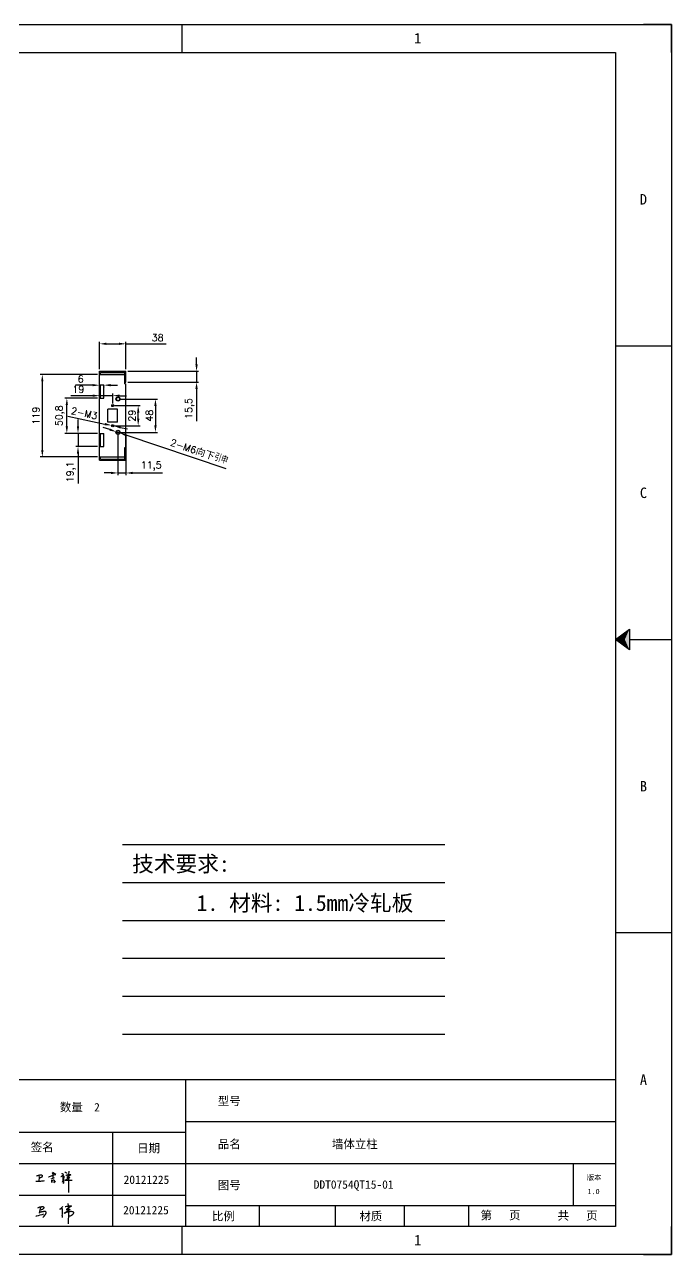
# Model space of a CAD drawing. Header units: millimetres. Extents: x 120943 to 145233, y 4425 to 40233.
# Drawn here: x 128570 to 129502, y 28927 to 30700 of the extents above; entities that cross this region are included whole.
import ezdxf
from ezdxf.enums import TextEntityAlignment as Align

# ---------------------------------------------------------------- set-up
doc = ezdxf.new("R2010")
doc.units = ezdxf.units.MM
doc.linetypes.add('DOT', pattern=[0.25, 0, -0.25])
doc.layers.add('dim', color=2, linetype='Continuous', lineweight=9)
doc.layers.add('print', color=30, linetype='Continuous')
doc.styles.add('Dartop', font='SIMFANG.TTF')
doc.styles.add('HZ', font='SimSun.ttf')
doc.styles.add('hzHT', font='SIMHEI.TTF')
doc.styles.get("Standard").update_dxf_attribs({"font": 'txt', "bigfont": 'gbcbig.shx'})
doc.dimstyles.new('2-small', dxfattribs={"dimtxt": 10, "dimasz": 10, "dimexe": 3, "dimexo": 3, "dimgap": 4, "dimtad": 1, "dimtxsty": 'Standard', "dimcen": 5, "dimazin": 0, "dimtfac": 1, "dimtmove": 0, "dimatfit": 3, "dimfxl": 1, "dimarcsym": 0})

# ---------------------------------------------------------------- blocks, each defined once
blk = doc.blocks.new('*U526')
at = {"color": 254, "linetype": 'Continuous', "extrusion": (0, 0, -1)}
for points in [[(-33.167, 11), (-33, 11), (-33.25, 11.188)], [(-33.167, 11), (-33.25, 11.188), (-33.25, 10.812)], [(-33.167, 11), (-33.25, 10.812), (-33, 11)]]:
    blk.add_solid(points, dxfattribs=at)
blk = doc.blocks.new('h')
for p, q in [((20773.3, -2331.8), (20775.3, -2338.7)), ((20789.1, -2340.9), (20773.5, -2331.9)), ((20775.3, -2338.7), (20775.6, -2351.2)), ((20845.7, -2343.5), (20848.4, -2353)), ((20768.1, -2360.9), (20773, -2359.1)), ((20769.5, -2366.9), (20769.8, -2370.6)), ((20769.8, -2370.6), (20770.9, -2378)), ((20770.9, -2378), (20771.5, -2370.6)), ((20772.4, -2369.3), (20774.9, -2367.8)), ((20773, -2359.1), (20784.1, -2355.2)), ((20775.6, -2351.2), (20775.5, -2357.3)), ((20782.2, -2369.2), (20780, -2377.1)), ((20780, -2377.1), (20788.3, -2371.3)), ((20780.1, -2366.4), (20780.8, -2366.4)), ((20781.9, -2367.4), (20782.2, -2369.2)), ((20848.9, -2370.3), (20847.9, -2424)), ((20848.4, -2353), (20848.9, -2370.3))]:
    blk.add_line(p, q)
for points in [[(20699.1, -2348.2, -0.029745), (20704.6, -2345.4, -0.046842), (20708.4, -2344.2, -0.00919), (20714.3, -2343, -0.018517), (20717.2, -2342.5, -0.037841), (20720.3, -2342.4, -0.039541), (20723.2, -2342.8, -0.149785), (20726, -2344.3, -0.204935), (20726.9, -2346.6, -0.074872), (20726.5, -2348.3, -0.061615), (20725.6, -2350.3, -0.034204), (20723.8, -2352.6, -0.045776), (20722.3, -2354.1, -0.054985), (20720.4, -2355.3, -0.036348), (20717.3, -2356.5, -0.067752), (20715.7, -2356.8, -0.043553), (20713.2, -2356.7)], [(20755, -2351.9, -0.024077), (20759.9, -2350.1, -0.013147), (20768.7, -2346.5, -0.00522), (20775.4, -2344.1, -0.018517), (20777.3, -2343.4, -0.008274), (20786.3, -2341, -0.039541), (20788.3, -2340.8, -0.079216), (20789.4, -2341, -0.204935)], [(20816.8, -2335, -0.053561), (20819.6, -2336.1, -0.075272), (20821.3, -2337.3, -0.005295), (20822.5, -2338.5, -0.009337), (20823.1, -2339.1, -0.026146), (20823.7, -2339.8, -0.016644), (20824.5, -2340.9)], [(20832.1, -2329.2, -0.053561), (20834.9, -2330.3, -0.075272), (20836.7, -2331.5, -0.005295), (20837.8, -2332.6, -0.009337), (20838.5, -2333.3, -0.026146), (20839, -2334, -0.016644), (20839.8, -2335.1)], [(20836, -2343.7, -0.02797), (20842.1, -2342.6, -0.048868), (20845.6, -2342.2, -0.00919), (20851.1, -2341.4, -0.018517), (20853.9, -2341.1, -0.037841), (20856.7, -2341.2, -0.039541), (20859.4, -2341.6, -0.018282), (20840.6, -2354.7, -0.000937)], [(20847.6, -2340.2, 0.021784), (20849.6, -2335.9, 0.028296), (20850.8, -2332.4, 0.008136), (20851.9, -2328.2, 0.028913), (20852.2, -2327, 0.08193), (20852.1, -2325.9, 0.075058), (20851.7, -2324.7, 0.275043)], [(20696.6, -2372.4, 0.002073), (20710.6, -2371.9, 0.016137), (20719.6, -2371.3, 0.008314), (20736.9, -2369.3)], [(20813.5, -2350.1, 0.007348), (20815.9, -2348.7, 0.008421), (20818, -2347.3, 0.009459), (20819.7, -2346.2, -0.016325), (20820.7, -2345.5, -0.173771), (20821.8, -2345.3, -0.085159), (20823.9, -2346, -0.125883), (20826, -2347.9, -0.160659), (20826.6, -2350.1, -0.010447), (20826.5, -2352.3, -0.008247), (20826.2, -2355.1, -0.002698), (20825.3, -2374, 0.001562), (20823.9, -2383.7, 0.016137)]]:
    blk.add_lwpolyline(points, format="xyb")
for points in [[(20711.3, -2343.5), (20711.3, -2343.5), (20711.5, -2355.8), (20710.7, -2368), (20710.6, -2371.9)], [(20821.5, -2350.6), (20822.4, -2359.2), (20822.2, -2364.9), (20821.7, -2369), (20821.3, -2376.3), (20823.6, -2368.5), (20827.2, -2366.3), (20829.5, -2366.3)], [(20840.6, -2354.7), (20850, -2354.7), (20855, -2354.3), (20845.9, -2361.1), (20840.5, -2364), (20833, -2367.5), (20863.2, -2367.4), (20865.9, -2367.3)]]:
    blk.add_lwpolyline(points)
for centre, radius, start, end in [((20773.7, -2371.2), 2.3, 121.9907, 163.6016), ((20787.5, -2406), 40.3, 100.6183, 108.2482), ((20780.8, -2367.6), 1.15, 9.4675, 90)]:
    blk.add_arc(centre, radius, start, end)
blk = doc.blocks.new('*D1272')
at = {"layer": 'Defpoints', "color": 0}
for p in [(128716.1, 30239.9), (128678.1, 30200.3), (128716.1, 30200.3)]:
    blk.add_point(p, dxfattribs=at)
at = {"layer": 'dim', "color": 0, "lineweight": -2}
for p, q in [((128678.1, 30203.3), (128678.1, 30242.9)), ((128716.1, 30203.3), (128716.1, 30242.9)), ((128688.1, 30239.9), (128706.1, 30239.9)), ((128716.1, 30239.9), (128774.1, 30239.9))]:
    blk.add_line(p, q, dxfattribs=at)
at = {"layer": 'dim', "color": 0}
for points in [[(128688.1, 30241.6), (128688.1, 30238.3), (128678.1, 30239.9)], [(128706.1, 30241.6), (128706.1, 30238.3), (128716.1, 30239.9)]]:
    blk.add_solid(points, dxfattribs=at)
at = {"layer": 'dim', "color": 0, "insert": (128761.8, 30248.9), "char_height": 10, "attachment_point": 5}
blk.add_mtext('38', dxfattribs=at)
blk = doc.blocks.new('*D1275')
at = {"layer": 'Defpoints', "color": 0}
for p in [(128678.1, 30195.8), (128595.6, 30076.8), (128678.1, 30076.8)]:
    blk.add_point(p, dxfattribs=at)
at = {"layer": 'dim', "color": 0, "lineweight": -2}
for p, q in [((128675.1, 30195.8), (128592.6, 30195.8)), ((128595.6, 30185.8), (128595.6, 30086.8)), ((128675.1, 30076.8), (128592.6, 30076.8))]:
    blk.add_line(p, q, dxfattribs=at)
at = {"layer": 'dim', "color": 0}
for points in [[(128594, 30185.8), (128597.3, 30185.8), (128595.6, 30195.8)], [(128594, 30086.8), (128597.3, 30086.8), (128595.6, 30076.8)]]:
    blk.add_solid(points, dxfattribs=at)
at = {"layer": 'dim', "color": 0, "insert": (128586.6, 30136.3), "char_height": 10, "attachment_point": 5, "rotation": 90}
blk.add_mtext('119', dxfattribs=at)
blk = doc.blocks.new('*D1276')
at = {"layer": 'Defpoints', "color": 0}
for p in [(128716.1, 30200.3), (128716.1, 30184.8), (128818, 30184.8)]:
    blk.add_point(p, dxfattribs=at)
at = {"layer": 'dim', "color": 0, "lineweight": -2}
for p, q in [((128818, 30210.3), (128818, 30220.3)), ((128719.1, 30200.3), (128821, 30200.3)), ((128818, 30200.3), (128818, 30184.8)), ((128719.1, 30184.8), (128821, 30184.8)), ((128818, 30174.8), (128818, 30128.5))]:
    blk.add_line(p, q, dxfattribs=at)
at = {"layer": 'dim', "color": 0}
for points in [[(128816.3, 30210.3), (128819.6, 30210.3), (128818, 30200.3)], [(128816.3, 30174.8), (128819.6, 30174.8), (128818, 30184.8)]]:
    blk.add_solid(points, dxfattribs=at)
at = {"layer": 'dim', "color": 0, "insert": (128808.1, 30146.6), "char_height": 10, "attachment_point": 5, "rotation": 90}
blk.add_mtext('15,5', dxfattribs=at)
blk = doc.blocks.new('*D1277')
at = {"layer": 'Defpoints', "color": 0}
for p in [(128702.3, 30113.1), (128707, 30111.5)]:
    blk.add_point(p, dxfattribs=at)
at = {"layer": 'dim', "color": 0, "lineweight": -2}
for p, q in [((128692.8, 30116.3), (128683.3, 30119.5)), ((128702.3, 30113.1), (128707, 30111.5)), ((128860.6, 30059.8), (128716.5, 30108.3))]:
    blk.add_line(p, q, dxfattribs=at)
at = {"layer": 'dim', "color": 0}
for points in [[(128693.3, 30117.9), (128692.3, 30114.7), (128702.3, 30113.1)], [(128717, 30109.9), (128715.9, 30106.7), (128707, 30111.5)]]:
    blk.add_solid(points, dxfattribs=at)
at = {"layer": 'dim', "color": 0, "insert": (128821.5, 30084), "char_height": 10, "attachment_point": 5, "rotation": 341.3956}
blk.add_mtext('2-M6{\\fSimSun|b0|i0|c134|p2;向下}引申', dxfattribs=at)
blk = doc.blocks.new('*D1278')
at = {"layer": 'Defpoints', "color": 0}
for p in [(128704.6, 30160.3), (128704.6, 30112.3), (128758.7, 30112.3)]:
    blk.add_point(p, dxfattribs=at)
at = {"layer": 'dim', "color": 0, "lineweight": -2}
for p, q in [((128707.6, 30160.3), (128761.7, 30160.3)), ((128758.7, 30150.3), (128758.7, 30122.3)), ((128707.6, 30112.3), (128761.7, 30112.3))]:
    blk.add_line(p, q, dxfattribs=at)
at = {"layer": 'dim', "color": 0}
for points in [[(128757, 30150.3), (128760.4, 30150.3), (128758.7, 30160.3)], [(128757, 30122.3), (128760.4, 30122.3), (128758.7, 30112.3)]]:
    blk.add_solid(points, dxfattribs=at)
at = {"layer": 'dim', "color": 0, "insert": (128749.7, 30136.3), "char_height": 10, "attachment_point": 5, "rotation": 90}
blk.add_mtext('48', dxfattribs=at)
blk = doc.blocks.new('*D1094')
at = {"layer": 'Defpoints', "color": 0}
for p in [(128704.6, 30112.3), (128716.1, 30112.3), (128716.1, 30053.8)]:
    blk.add_point(p, dxfattribs=at)
at = {"layer": 'dim', "color": 0, "lineweight": -2}
for p, q in [((128704.6, 30109.3), (128704.6, 30050.8)), ((128716.1, 30109.3), (128716.1, 30050.8)), ((128694.6, 30053.8), (128684.6, 30053.8)), ((128704.6, 30053.8), (128716.1, 30053.8)), ((128726.1, 30053.8), (128769.1, 30053.8))]:
    blk.add_line(p, q, dxfattribs=at)
at = {"layer": 'dim', "color": 0}
for points in [[(128694.6, 30055.5), (128694.6, 30052.1), (128704.6, 30053.8)], [(128726.1, 30055.5), (128726.1, 30052.1), (128716.1, 30053.8)]]:
    blk.add_solid(points, dxfattribs=at)
at = {"layer": 'dim', "color": 0, "insert": (128752.6, 30063.6), "char_height": 10, "attachment_point": 5}
blk.add_mtext('11,5', dxfattribs=at)
blk = doc.blocks.new('*D1279')
at = {"layer": 'Defpoints', "color": 0}
for p in [(128631, 30161.7), (128678.1, 30161.7), (128678.1, 30110.9)]:
    blk.add_point(p, dxfattribs=at)
at = {"layer": 'dim', "color": 0, "lineweight": -2}
for p, q in [((128675.1, 30161.7), (128628, 30161.7)), ((128631, 30120.9), (128631, 30151.7)), ((128675.1, 30110.9), (128628, 30110.9))]:
    blk.add_line(p, q, dxfattribs=at)
at = {"layer": 'dim', "color": 0}
for points in [[(128629.3, 30151.7), (128632.6, 30151.7), (128631, 30161.7)], [(128629.3, 30120.9), (128632.6, 30120.9), (128631, 30110.9)]]:
    blk.add_solid(points, dxfattribs=at)
at = {"layer": 'dim', "color": 0, "insert": (128621.1, 30136.3), "char_height": 10, "attachment_point": 5, "rotation": 90}
blk.add_mtext('50,8', dxfattribs=at)
blk = doc.blocks.new('*D1280')
at = {"layer": 'Defpoints', "color": 0}
for p in [(128678.1, 30110.9), (128647.1, 30091.8), (128678.1, 30091.8)]:
    blk.add_point(p, dxfattribs=at)
at = {"layer": 'dim', "color": 0, "lineweight": -2}
for p, q in [((128647.1, 30120.9), (128647.1, 30130.9)), ((128675.1, 30110.9), (128644.1, 30110.9)), ((128647.1, 30110.9), (128647.1, 30091.8)), ((128675.1, 30091.8), (128644.1, 30091.8)), ((128647.1, 30081.8), (128647.1, 30038.8))]:
    blk.add_line(p, q, dxfattribs=at)
at = {"layer": 'dim', "color": 0}
for points in [[(128645.4, 30120.9), (128648.7, 30120.9), (128647.1, 30110.9)], [(128645.4, 30081.8), (128648.7, 30081.8), (128647.1, 30091.8)]]:
    blk.add_solid(points, dxfattribs=at)
at = {"layer": 'dim', "color": 0, "insert": (128637.2, 30055.3), "char_height": 10, "attachment_point": 5, "rotation": 90}
blk.add_mtext('19,1', dxfattribs=at)
blk = doc.blocks.new('*D1281')
at = {"layer": 'Defpoints', "color": 0}
for p in [(128678.1, 30180.8), (128678.1, 30180.3), (128684.1, 30180.8)]:
    blk.add_point(p, dxfattribs=at)
at = {"layer": 'dim', "color": 0, "lineweight": -2}
for p, q in [((128668.1, 30180.3), (128643.5, 30180.3)), ((128684.1, 30180.3), (128678.1, 30180.3)), ((128678.1, 30177.8), (128678.1, 30177.3)), ((128684.1, 30177.8), (128684.1, 30177.3)), ((128694.1, 30180.3), (128704.1, 30180.3))]:
    blk.add_line(p, q, dxfattribs=at)
at = {"layer": 'dim', "color": 0}
for points in [[(128668.1, 30182), (128668.1, 30178.7), (128678.1, 30180.3)], [(128694.1, 30182), (128694.1, 30178.7), (128684.1, 30180.3)]]:
    blk.add_solid(points, dxfattribs=at)
at = {"layer": 'dim', "color": 0, "insert": (128650.8, 30189.3), "char_height": 10, "attachment_point": 5}
blk.add_mtext('6', dxfattribs=at)
blk = doc.blocks.new('*D1595')
at = {"layer": 'Defpoints', "color": 0}
for p in [(128697.1, 30150.9), (128733.8, 30150.9), (128697.1, 30121.9)]:
    blk.add_point(p, dxfattribs=at)
at = {"layer": 'dim', "color": 0, "lineweight": -2}
for p, q in [((128700.1, 30150.9), (128736.8, 30150.9)), ((128733.8, 30131.9), (128733.8, 30140.9)), ((128700.1, 30121.9), (128736.8, 30121.9))]:
    blk.add_line(p, q, dxfattribs=at)
at = {"layer": 'dim', "color": 0}
for points in [[(128732.2, 30140.9), (128735.5, 30140.9), (128733.8, 30150.9)], [(128732.2, 30131.9), (128735.5, 30131.9), (128733.8, 30121.9)]]:
    blk.add_solid(points, dxfattribs=at)
at = {"layer": 'dim', "color": 0, "insert": (128724.8, 30136.4), "char_height": 10, "attachment_point": 5, "rotation": 90}
blk.add_mtext('29', dxfattribs=at)
blk = doc.blocks.new('*D1596')
at = {"layer": 'Defpoints', "color": 0}
for p in [(128678.1, 30165.2), (128678.1, 30148.8), (128697.1, 30150.9)]:
    blk.add_point(p, dxfattribs=at)
at = {"layer": 'dim', "color": 0, "lineweight": -2}
for p, q in [((128668.1, 30165.2), (128636.8, 30165.2)), ((128678.1, 30151.8), (128678.1, 30168.2)), ((128697.1, 30165.2), (128678.1, 30165.2)), ((128697.1, 30153.9), (128697.1, 30168.2)), ((128707.1, 30165.2), (128717.1, 30165.2))]:
    blk.add_line(p, q, dxfattribs=at)
at = {"layer": 'dim', "color": 0}
for points in [[(128668.1, 30166.9), (128668.1, 30163.5), (128678.1, 30165.2)], [(128707.1, 30166.9), (128707.1, 30163.5), (128697.1, 30165.2)]]:
    blk.add_solid(points, dxfattribs=at)
at = {"layer": 'dim', "color": 0, "insert": (128647.5, 30174.2), "char_height": 10, "attachment_point": 5}
blk.add_mtext('19', dxfattribs=at)
blk = doc.blocks.new('*D1597')
at = {"layer": 'Defpoints', "color": 0}
for p in [(128695.7, 30122.2), (128698.6, 30121.6)]:
    blk.add_point(p, dxfattribs=at)
at = {"layer": 'dim', "color": 0, "lineweight": -2}
for p, q in [((128632.4, 30135.6), (128685.9, 30124.3)), ((128698.6, 30121.6), (128695.7, 30122.2)), ((128708.4, 30119.5), (128718.2, 30117.4))]:
    blk.add_line(p, q, dxfattribs=at)
at = {"layer": 'dim', "color": 0}
for points in [[(128686.2, 30125.9), (128685.5, 30122.6), (128695.7, 30122.2)], [(128708.7, 30121.1), (128708, 30117.9), (128698.6, 30121.6)]]:
    blk.add_solid(points, dxfattribs=at)
at = {"layer": 'dim', "color": 0, "insert": (128656.1, 30139.8), "char_height": 10, "attachment_point": 5, "rotation": 348.0195}
blk.add_mtext('2-M3', dxfattribs=at)

msp = doc.modelspace()

# ---------------------------------------------------------------- linework, layer by layer
at = {"color": 0, "linetype": 'DOT'}
for p, q in [((126943.004, 30700.075), (129462.177, 30700.075)), ((129502.465, 30659.787), (129502.465, 28967.689)), ((129462.177, 28927.401), (126943.004, 28927.401))]:
    msp.add_line(p, q, dxfattribs=at)
at = {"color": 0}
for p, q in [((128797.424, 30659.787), (128797.424, 30700.075)), ((129502.465, 30700.075), (129462.177, 30700.075)), ((129502.465, 30659.787), (129502.465, 30700.075)), ((127023.58, 30659.787), (129421.889, 30659.787)), ((129421.889, 30659.787), (129421.889, 28967.689)), ((129502.465, 30236.762), (129421.889, 30236.762)), ((129442.033, 29813.738), (129502.465, 29813.738)), ((129502.465, 29390.713), (129421.889, 29390.713)), ((129421.889, 29179.201), (128198.139, 29179.201)), ((128802.46, 28967.689), (128802.46, 29179.201)), ((128802.46, 29118.769), (129421.889, 29118.769)), ((128500.299, 29103.661), (128802.46, 29103.661)), ((128696.704, 29103.661), (128696.704, 28967.689)), ((128500.299, 29058.337), (129421.889, 29058.337)), ((129361.456, 28997.905), (129361.456, 29058.337)), ((128500.299, 29013.013), (128802.46, 29013.013)), ((128802.46, 28997.905), (129421.889, 28997.905)), ((128908.767, 28967.689), (128908.767, 28997.905)), ((129018.324, 28967.689), (129018.324, 28997.905)), ((129117.922, 28967.689), (129117.922, 28997.905)), ((129210.376, 28967.689), (129210.376, 28997.905)), ((129421.889, 28967.689), (127023.58, 28967.689)), ((128797.424, 28927.401), (128797.424, 28967.689)), ((129502.465, 28927.401), (129502.465, 28967.689)), ((129462.177, 28927.401), (129502.465, 28927.401))]:
    msp.add_line(p, q, dxfattribs=at)
for p, q in [((128678.131, 30072.306), (128678.131, 30200.306)), ((128678.131, 30200.306), (128716.131, 30200.306)), ((128678.131, 30195.806), (128714.631, 30195.806)), ((128679.631, 30195.806), (128679.631, 30198.806)), ((128679.631, 30198.806), (128714.631, 30198.806)), ((128711.631, 30198.806), (128711.631, 30200.306)), ((128714.631, 30182.306), (128714.631, 30198.806)), ((128716.131, 30184.806), (128716.131, 30200.306)), ((128678.131, 30180.806), (128684.131, 30180.806)), ((128679.631, 30161.706), (128679.631, 30180.806)), ((128684.131, 30161.706), (128684.131, 30180.806)), ((128714.631, 30184.806), (128716.131, 30184.806)), ((128714.631, 30182.306), (128716.131, 30182.306)), ((128716.131, 30090.306), (128716.131, 30182.306)), ((128678.131, 30161.706), (128684.131, 30161.706)), ((128690.127, 30126.872), (128690.127, 30145.872)), ((128704.129, 30145.872), (128690.127, 30145.872)), ((128704.129, 30126.872), (128704.129, 30145.872)), ((128704.129, 30126.872), (128690.127, 30126.872)), ((128678.131, 30110.906), (128684.131, 30110.906)), ((128679.631, 30091.806), (128679.631, 30110.906)), ((128684.131, 30091.806), (128684.131, 30110.906)), ((128678.131, 30091.806), (128684.131, 30091.806)), ((128714.631, 30073.806), (128714.631, 30090.306)), ((128714.631, 30090.306), (128716.131, 30090.306)), ((128714.631, 30087.806), (128716.131, 30087.806)), ((128716.131, 30072.306), (128716.131, 30087.806)), ((128678.131, 30076.806), (128716.131, 30076.806)), ((128678.131, 30072.306), (128716.131, 30072.306)), ((128679.631, 30073.806), (128679.631, 30076.806)), ((128679.631, 30073.806), (128714.631, 30073.806)), ((128711.631, 30073.806), (128711.631, 30072.306)), ((128630.064, 28988.355), (128627.095, 28986.748)), ((128632.201, 28989.496), (128630.064, 28988.355)), ((128630.187, 28991.899), (128633.962, 28991.899)), ((128635.975, 28992.082), (128632.201, 28989.496)), ((128632.337, 29000.859), (128633.204, 28993.617)), ((128633.345, 28988.271), (128633.025, 28971.631)), ((128633.204, 28993.617), (128633.345, 28988.271)), ((128633.962, 28991.899), (128635.975, 28992.082))]:
    msp.add_line(p, q)
msp.add_lwpolyline([(129421.889, 29813.738), (129442.033, 29828.846), (129442.033, 29798.63), (129421.889, 29813.738)], close=True, dxfattribs=at)
for points in [[(128589.362, 28994.511, -0.02974503), (128591.09, 28995.377, -0.04684215), (128592.259, 28995.753, -0.00919025), (128594.084, 28996.122, -0.01851715), (128594.999, 28996.254, -0.03784064), (128595.943, 28996.284, -0.03954126), (128596.84, 28996.173, -0.14978519), (128597.716, 28995.694, -0.20493524), (128597.985, 28995.001, -0.07487171), (128597.883, 28994.453, -0.06161465), (128597.585, 28993.847, -0.0342039), (128597.044, 28993.134, -0.04577587), (128596.56, 28992.672, -0.05498501), (128595.976, 28992.304, -0.03634791), (128595.006, 28991.919, -0.06775206), (128594.521, 28991.835, -0.04355337), (128593.758, 28991.874)], [(128627.095, 28986.748, -0.02974503), (128629.79, 28988.098, -0.04684215), (128631.614, 28988.685, -0.00919025), (128634.461, 28989.26, -0.01851715), (128635.888, 28989.467, -0.03784064), (128637.361, 28989.513, -0.03954126), (128638.761, 28989.34, -0.14978519), (128640.128, 28988.593, -0.20493524), (128640.546, 28987.511, -0.07487171), (128640.387, 28986.657, -0.06161465), (128639.922, 28985.712, -0.0342039), (128639.079, 28984.599, -0.04577587), (128638.324, 28983.878, -0.05498501), (128637.412, 28983.305, -0.03634791), (128635.9, 28982.703, -0.06775206), (128635.143, 28982.573, -0.04355337), (128633.953, 28982.634)], [(128628.333, 28996.353, -0.02797026), (128630.774, 28996.804, -0.04886788), (128632.189, 28996.955, -0.00919025), (128634.414, 28997.284, -0.01851715), (128635.526, 28997.386, -0.03784064), (128636.666, 28997.362, -0.03954126), (128637.742, 28997.171, -0.01828189), (128630.187, 28991.899, -0.0009369)]]:
    msp.add_lwpolyline(points, format="xyb")
msp.add_lwpolyline([(128593.17, 28995.946), (128593.17, 28995.946), (128592.592, 28992.406), (128591.642, 28989.077), (128591.02, 28987.035)])
for centre, radius in [((128704.631, 30160.306), 3), ((128704.631, 30160.306), 2.5), ((128697.128, 30150.872), 1.5), ((128697.128, 30150.872), 1), ((128697.128, 30121.872), 1.5), ((128697.128, 30121.872), 1), ((128704.631, 30112.306), 3), ((128704.631, 30112.306), 2.5)]:
    msp.add_circle(centre, radius)
for centre, radius, start, end in [((128444.541, 29558.793), 593.276, 283.91895, 284.971512), ((128600.778, 28970.146), 19.504, 113.202449, 120.017497), ((128596.2, 28980.825), 7.885, 102.47486, 113.202449), ((128607.625, 28929.18), 60.779, 100.36867, 102.47486), ((128599.382, 28974.233), 14.979, 96.125337, 100.36867), ((128565.073, 29011.948), 44.385, 316.919563, 320.58866), ((128598.584, 28981.67), 7.499, 87.457037, 96.125337), ((128598.612, 28982.299), 6.87, 78.399567, 87.457037), ((128590.224, 28990.387), 11.285, 324.094808, 331.378357), ((128599.582, 28987.025), 2.045, 44.324655, 78.399567), ((128598.983, 28985.959), 1.508, 319.573073, 337.48549), ((128594.83, 28989.277), 6.777, 324.910666, 333.348429), ((128598.126, 28988.046), 3.301, 326.76781, 340.871018), ((128600.233, 28987.661), 1.134, 357.998393, 44.324655), ((128599.125, 28987.7), 2.243, 340.871018, 357.998393), ((128606.207, 29018.477), 29.831, 299.265464, 300.9495), ((128673.788, 28768.428), 230.333, 102.46592, 103.2053), ((128516.823, 29103.768), 152.514, 313.366132, 315.296084), ((129105.789, 28910.834), 486.8, 171.410173, 171.768083), ((128624.09, 28992.357), 0.975, 52.375745, 91.291159), ((127766.298, 29020.024), 858.927, 357.565664, 358.057278), ((128623.756, 28992.509), 1.118, 357.196828, 33.705179), ((128598.601, 28994.155), 26.332, 352.912546, 354.802684), ((128608.479, 28993.257), 16.413, 354.802684, 357.196828), ((128584.943, 28988.89), 6.385, 281.076982, 291.212632), ((128594.93, 28985.901), 5.03, 283.816254, 294.030509), ((128596.003, 28983.412), 2.32, 294.836428, 309.901134)]:
    msp.add_arc(centre, radius, start, end)
at = {"layer": 'Defpoints'}
for p, q in [((128710.973, 29518.014), (129176.011, 29518.014)), ((128710.973, 29463.414), (129176.011, 29463.414)), ((128710.973, 29463.414), (129176.011, 29463.414)), ((128710.973, 29408.814), (129176.011, 29408.814)), ((128710.973, 29354.214), (129176.011, 29354.214)), ((128710.973, 29299.614), (129176.011, 29299.614)), ((128710.973, 29245.014), (129176.011, 29245.014))]:
    msp.add_line(p, q, dxfattribs=at)
at = {"layer": 'print'}
msp.add_lwpolyline([(126943.004, 30700.075), (129502.465, 30700.075), (129502.465, 28927.401), (126943.004, 28927.401)], close=True, dxfattribs=at)

# ---------------------------------------------------------------- block references
at = {"color": 0, "linetype": 'Continuous', "xscale": 80.57610619627711, "yscale": 80.57610619687368, "zscale": 80.57610619687446}
msp.add_blockref('*U526', (126762.877, 28927.401), dxfattribs=at)
at = {"color": 0, "xscale": 0.3098964079397265, "yscale": 0.3098964079412326, "zscale": 0.3098964079411201}
msp.add_blockref('h', (122172.479, 29767.936), dxfattribs=at)

# ---------------------------------------------------------------- texts
at = {"color": 0}
for s, height, style, p in [('1', 15.108, 'Dartop', (129136.687, 30680.41)), ('D', 15.108, 'Dartop', (129462.177, 30448.275)), ('C', 15.108, 'Dartop', (129462.177, 30025.25)), ('B', 15.108, 'Dartop', (129462.177, 29602.226)), ('A', 15.108, 'Dartop', (129462.177, 29179.201)), ('数量  2', 12.0864, 'hzHT', (128649.755, 29139.582)), ('型号', 12.0864, 'hzHT', (128865.167, 29148.457)), ('签名', 12.0864, 'hzHT', (128595.462, 29081.983)), ('品名', 12.0864, 'hzHT', (128865.167, 29086.411)), ('墙体立柱', 12.0864, 'hzHT', (129046.09, 29086.411)), ('日期', 12.0864, 'hzHT', (128748.824, 29080.495)), ('20121225', 12.0864, 'hzHT', (128745.722, 29035.056)), ('版本', 7.554, 'hzHT', (129391.09, 29038.283)), ('图号', 12.0864, 'hzHT', (128865.167, 29027.334)), ('DDT0754QT15-01', 12.08642, 'hzHT', (129044.4, 29028.122)), ('1.0', 7.554, 'Dartop', (129390.182, 29018.094)), ('20121225', 12.0864, 'hzHT', (128745.002, 28991.201)), ('比例', 12.0864, 'hzHT', (128856.739, 28982.482)), ('材质', 12.0864, 'hzHT', (129069.239, 28982.482)), ('第   页', 12.0864, 'hzHT', (129256.207, 28983.736)), ('共   页', 12.0864, 'hzHT', (129367.231, 28983.296)), ('1', 15.108, 'Dartop', (129136.687, 28948.024))]:
    msp.add_text(s, height=height, dxfattribs=dict(at, style=style)).set_placement(p, align=Align.MIDDLE_CENTER)
at = {"style": 'HZ'}
for s, p in [('技术要求:', (128795.428, 29490.458)), ('     1. 材料: 1.5mm冷轧板', (128935.295, 29433.972))]:
    msp.add_text(s, height=22.932, dxfattribs=at).set_placement(p, align=Align.MIDDLE_CENTER)

# ---------------------------------------------------------------- dimensions: what is measured, and where the dimension line sits
at = {"layer": 'dim'}
for base, p1, p2, picture, middle in [((128716.131, 30239.944), (128678.131, 30200.306), (128716.131, 30200.306), '*D1272', (128761.797, 30239.944)), ((128678.131, 30180.328), (128684.131, 30180.806), (128678.131, 30180.806), '*D1281', (128650.797, 30180.328)), ((128678.131, 30165.209), (128697.128, 30150.872), (128678.131, 30148.832), '*D1596', (128647.464, 30165.209))]:
    dim = msp.add_linear_dim(base=base, p1=p1, p2=p2, dimstyle='2-small', override={"dimpost": '\\X'}, dxfattribs=at)
    dim.commit()
    dim.dimension.update_dxf_attribs({"geometry": picture, "text_midpoint": middle, "dimtype": 160})
for base, p1, p2, picture, middle in [((128817.983, 30184.806), (128716.131, 30200.306), (128716.131, 30184.806), '*D1276', (128808.15, 30146.64)), ((128733.826, 30150.872), (128697.128, 30121.872), (128697.128, 30150.872), '*D1595', (128724.826, 30136.372)), ((128647.068, 30091.806), (128678.131, 30110.906), (128678.131, 30091.806), '*D1280', (128637.235, 30055.306))]:
    dim = msp.add_linear_dim(base=base, p1=p1, p2=p2, angle=90, dimstyle='2-small', override={"dimpost": '\\X'}, dxfattribs=at)
    dim.commit()
    dim.dimension.update_dxf_attribs({"geometry": picture, "text_midpoint": middle})
for base, p1, p2, picture, middle in [((128595.629, 30076.806), (128678.131, 30195.806), (128678.131, 30076.806), '*D1275', (128595.629, 30136.306)), ((128630.952, 30161.706), (128678.131, 30110.906), (128678.131, 30161.706), '*D1279', (128630.952, 30136.306)), ((128758.684, 30112.306), (128704.631, 30160.306), (128704.631, 30112.306), '*D1278', (128758.684, 30136.306))]:
    dim = msp.add_linear_dim(base=base, p1=p1, p2=p2, angle=90, dimstyle='2-small', override={"dimpost": '\\X'}, dxfattribs=at)
    dim.commit()
    dim.dimension.update_dxf_attribs({"geometry": picture, "text_midpoint": middle, "dimtype": 160})
dim = msp.add_diameter_dim_2p(p1=(128698.595, 30121.561), p2=(128695.661, 30122.183), text='2-M3', dimstyle='2-small', override={"dimpost": '\\X'}, dxfattribs=at)
dim.commit()
dim.dimension.update_dxf_attribs({"geometry": '*D1597', "text_midpoint": (128656.118, 30139.775)})
dim = msp.add_diameter_dim_2p(p1=(128702.261, 30113.104), p2=(128707, 30111.509), text='2-M6{\\fSimSun|b0|i0|c134|p2;向下}引申', dimstyle='2-small', override={"dimpost": '\\X'}, dxfattribs=at)
dim.commit()
dim.dimension.update_dxf_attribs({"geometry": '*D1277', "text_midpoint": (128818.162, 30074.089), "dimtype": 163})
dim = msp.add_linear_dim(base=(128716.131, 30053.813), p1=(128704.631, 30112.306), p2=(128716.131, 30112.306), dimstyle='2-small', override={"dimpost": '\\X'}, dxfattribs=at)
dim.commit()
dim.dimension.update_dxf_attribs({"geometry": '*D1094', "text_midpoint": (128752.631, 30063.646)})

doc.saveas('drawing.dxf')
